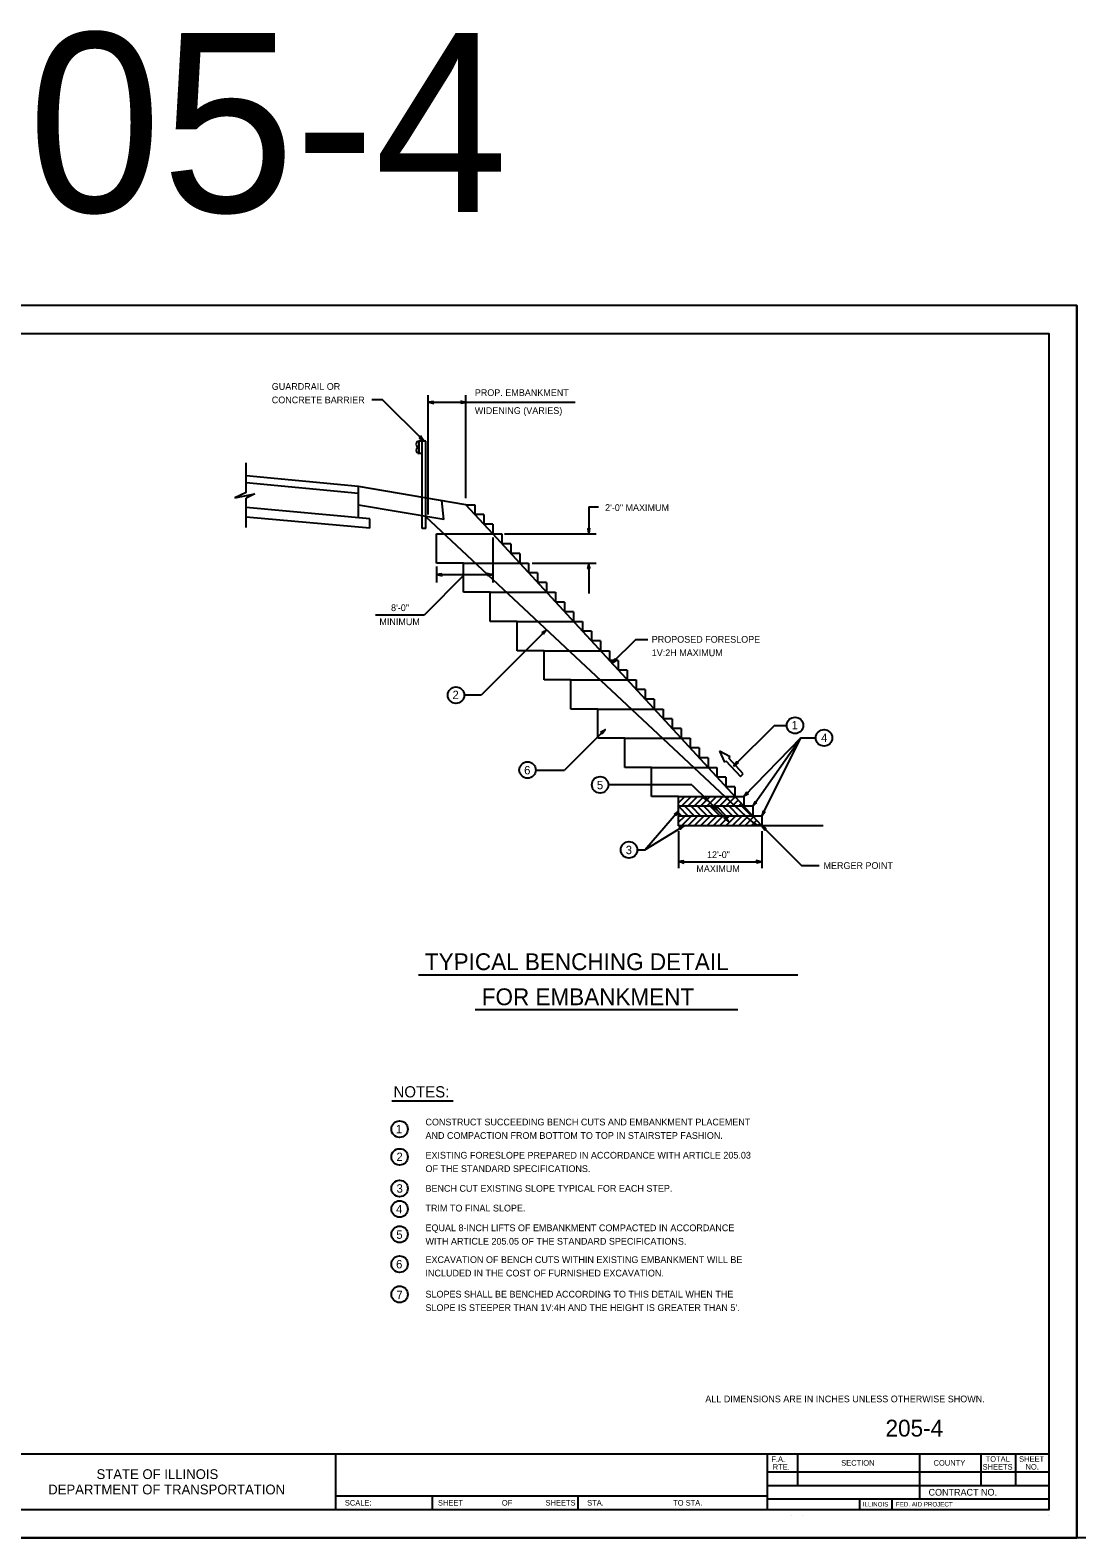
# Model space of a CAD drawing. Extents: x 2039679 to 2054696, y 1636462 to 1637830.
# Drawn here: x 2043350 to 2044283, y 1636462 to 1637807 of the extents above; entities that cross this region are included whole.
import ezdxf

# ---------------------------------------------------------------- set-up
doc = ezdxf.new("R2010")
doc.units = 0
for name, color, linetype in [('HS_Miscellaneous', 7, 'Continuous'), ('HS_Title', 7, 'Continuous'), ('SH_General_Details', 7, 'Continuous'), ('SH_Printer_Plotting_Border', 7, 'Continuous')]:
    doc.layers.add(name, color=color, linetype=linetype)

msp = doc.modelspace()

# ---------------------------------------------------------------- linework, layer by layer
at = {"layer": 'HS_Title'}
for p, q in [((2043696.2, 1636964.2), (2044034.4, 1636964.2)), ((2043746.6, 1636933.2), (2043980.9, 1636933.2))]:
    msp.add_line(p, q, dxfattribs=at)
at = {"layer": 'SH_General_Details'}
for p, q in [((2044283.3, 1637561.7), (2042583.3, 1637561.7)), ((2044283.3, 1637561.7), (2044283.3, 1636461.7)), ((2043664, 1637477.5), (2043654.4, 1637477.5)), ((2043700.7, 1637440.8), (2043664, 1637477.5)), ((2043704.8, 1637375.1), (2043704.8, 1637481.6)), ((2043704.8, 1637475.2), (2043738.4, 1637475.2)), ((2043738.4, 1637389.6), (2043738.4, 1637481.6)), ((2043738.4, 1637475.2), (2043835.9, 1637475.2)), ((2043702.6, 1637440.6), (2043696.7, 1637440.6)), ((2043696.7, 1637435.1), (2043696.7, 1637440.6)), ((2043696.7, 1637429.6), (2043696.7, 1637435.1)), ((2043699.3, 1637362.5), (2043699.3, 1637440.6)), ((2043702.6, 1637362.5), (2043702.6, 1637440.6)), ((2043542.3, 1637394.8), (2043542.3, 1637421)), ((2043699.3, 1637429.6), (2043696.7, 1637429.6)), ((2043642.7, 1637400), (2043542.3, 1637409.5)), ((2043642.7, 1637393.9), (2043542.3, 1637403.3)), ((2043542.3, 1637394.8), (2043532.3, 1637390)), ((2043532.3, 1637390), (2043550, 1637393.6)), ((2043550, 1637393.6), (2043542.3, 1637389.5)), ((2043642.7, 1637372.2), (2043642.7, 1637400)), ((2043738.4, 1637383.8), (2043642.7, 1637400)), ((2043542.3, 1637363.5), (2043542.3, 1637389.5)), ((2043652.6, 1637371.3), (2043542.3, 1637381.4)), ((2043718.7, 1637370.5), (2043642.7, 1637383.4)), ((2043718.7, 1637370.5), (2043716.8, 1637387.4)), ((2043762.4, 1637357.7), (2043738.4, 1637383.8)), ((2043738.4, 1637383.8), (2043746.4, 1637383.8)), ((2043746.4, 1637383.8), (2043746.4, 1637375.1)), ((2043848, 1637382), (2043848, 1637357.7)), ((2043848, 1637382), (2043856.7, 1637382)), ((2043652.6, 1637362.7), (2043542.3, 1637372.8)), ((2043652.6, 1637362.7), (2043652.6, 1637371.3)), ((2043702.3, 1637373.3), (2043992.5, 1637101.6)), ((2043754.4, 1637375.1), (2043746.4, 1637375.1)), ((2043754.4, 1637375.1), (2043754.4, 1637366.4)), ((2043762.4, 1637366.4), (2043754.4, 1637366.4)), ((2043762.4, 1637366.4), (2043762.4, 1637357.7)), ((2043702.6, 1637362.5), (2043699.3, 1637362.5)), ((2043712.1, 1637331.7), (2043712.1, 1637357.7)), ((2043712.1, 1637357.7), (2043718.9, 1637357.7)), ((2043718.9, 1637357.7), (2043770.4, 1637357.7)), ((2043986.3, 1637114.6), (2043762.4, 1637357.7)), ((2043762.4, 1637354.5), (2043762.4, 1637314.3)), ((2043770.4, 1637357.7), (2043770.4, 1637349)), ((2043772.9, 1637357.7), (2043854.5, 1637357.7)), ((2043778.4, 1637349), (2043770.4, 1637349)), ((2043778.4, 1637349), (2043778.4, 1637340.3)), ((2043786.4, 1637340.3), (2043778.4, 1637340.3)), ((2043786.4, 1637340.3), (2043786.4, 1637331.7)), ((2043736.1, 1637331.7), (2043712.1, 1637331.7)), ((2043712.1, 1637328.5), (2043712.1, 1637314.3)), ((2043736.1, 1637305.6), (2043736.1, 1637331.7)), ((2043736.1, 1637331.7), (2043746.8, 1637331.7)), ((2043746.8, 1637331.7), (2043794.3, 1637331.7)), ((2043794.3, 1637331.7), (2043794.3, 1637323)), ((2043802.3, 1637323), (2043794.4, 1637323)), ((2043797.5, 1637331.7), (2043854.5, 1637331.7)), ((2043802.3, 1637323), (2043802.3, 1637314.3)), ((2043848, 1637331.7), (2043848, 1637304.5)), ((2043737.2, 1637321.4), (2043701.1, 1637285.2)), ((2043712.1, 1637321.4), (2043762.4, 1637321.4)), ((2043810.3, 1637314.3), (2043802.4, 1637314.3)), ((2043810.3, 1637314.3), (2043810.3, 1637305.6)), ((2043760.1, 1637305.6), (2043736.1, 1637305.6)), ((2043760.1, 1637279.6), (2043760.1, 1637305.6)), ((2043760.1, 1637305.6), (2043774.6, 1637305.6)), ((2043774.6, 1637305.6), (2043818.3, 1637305.6)), ((2043818.3, 1637305.6), (2043818.3, 1637296.9)), ((2043826.3, 1637296.9), (2043818.3, 1637296.9)), ((2043826.3, 1637296.9), (2043826.3, 1637288.3)), ((2043701.1, 1637285.2), (2043657.7, 1637285.2)), ((2043834.3, 1637288.3), (2043826.3, 1637288.3)), ((2043834.3, 1637288.3), (2043834.3, 1637279.6)), ((2043810.3, 1637272.2), (2043751.9, 1637213.8)), ((2043784.1, 1637279.6), (2043760.1, 1637279.6)), ((2043784.1, 1637253.5), (2043784.1, 1637279.6)), ((2043784.1, 1637279.6), (2043802.4, 1637279.6)), ((2043802.4, 1637279.6), (2043842.3, 1637279.6)), ((2043842.3, 1637279.6), (2043842.3, 1637270.9)), ((2043850.3, 1637270.9), (2043842.3, 1637270.9)), ((2043850.3, 1637270.9), (2043850.3, 1637262.2)), ((2043858.3, 1637262.2), (2043850.3, 1637262.2)), ((2043858.3, 1637262.2), (2043858.3, 1637253.5)), ((2043889.8, 1637263.4), (2043868.6, 1637242.3)), ((2043889.8, 1637263.4), (2043900.5, 1637263.4)), ((2043808.1, 1637253.5), (2043784.1, 1637253.5)), ((2043808.1, 1637227.5), (2043808.1, 1637253.5)), ((2043808.1, 1637253.5), (2043830.2, 1637253.5)), ((2043830.2, 1637253.5), (2043866.3, 1637253.5)), ((2043866.3, 1637253.5), (2043866.3, 1637244.8)), ((2043874.3, 1637244.8), (2043866.3, 1637244.8)), ((2043874.3, 1637244.8), (2043874.3, 1637236.2)), ((2043882.3, 1637236.2), (2043874.3, 1637236.2)), ((2043882.3, 1637236.2), (2043882.3, 1637227.5)), ((2043832, 1637227.5), (2043808.1, 1637227.5)), ((2043832, 1637201.4), (2043832, 1637227.5)), ((2043832, 1637227.5), (2043858.1, 1637227.5)), ((2043858.1, 1637227.5), (2043890.3, 1637227.5)), ((2043890.3, 1637227.5), (2043890.3, 1637218.8)), ((2043898.3, 1637218.8), (2043890.3, 1637218.8)), ((2043898.3, 1637218.8), (2043898.3, 1637210.1)), ((2043751.9, 1637213.8), (2043736.8, 1637213.8)), ((2043856, 1637201.4), (2043832, 1637201.4)), ((2043856, 1637175.4), (2043856, 1637201.4)), ((2043856, 1637201.4), (2043885.9, 1637201.4)), ((2043885.9, 1637201.4), (2043914.3, 1637201.4)), ((2043906.3, 1637210.1), (2043898.3, 1637210.1)), ((2043906.3, 1637210.1), (2043906.3, 1637201.4)), ((2043914.3, 1637201.4), (2043914.3, 1637192.7)), ((2043922.3, 1637192.7), (2043914.3, 1637192.7)), ((2043922.3, 1637192.7), (2043922.3, 1637184.1)), ((2043862.6, 1637183.2), (2043826.4, 1637147)), ((2043880, 1637175.4), (2043856, 1637175.4)), ((2043880, 1637149.3), (2043880, 1637175.4)), ((2043880, 1637175.4), (2043913.7, 1637175.4)), ((2043913.7, 1637175.4), (2043938.3, 1637175.4)), ((2043930.3, 1637184.1), (2043922.3, 1637184.1)), ((2043930.3, 1637184.1), (2043930.3, 1637175.4)), ((2043938.3, 1637175.4), (2043938.3, 1637166.7)), ((2044013.5, 1637186.8), (2043977.4, 1637150.7)), ((2044037, 1637175.7), (2043986.3, 1637123.3)), ((2043994.3, 1637114.6), (2044037, 1637175.7)), ((2044002.3, 1637105.9), (2044037, 1637175.7)), ((2044013.5, 1637186.8), (2044024.6, 1637186.8)), ((2044037, 1637175.7), (2044050.5, 1637175.7)), ((2043946.3, 1637166.7), (2043938.3, 1637166.7)), ((2043946.3, 1637166.7), (2043946.3, 1637158)), ((2043974.1, 1637158.8), (2043964.5, 1637163.9)), ((2043964.5, 1637163.9), (2043969, 1637154)), ((2043904, 1637149.3), (2043880, 1637149.3)), ((2043904, 1637123.3), (2043904, 1637149.3)), ((2043904, 1637149.3), (2043941.6, 1637149.3)), ((2043941.6, 1637149.3), (2043962.3, 1637149.3)), ((2043954.3, 1637158), (2043946.3, 1637158)), ((2043954.3, 1637158), (2043954.3, 1637149.3)), ((2043962.3, 1637149.3), (2043962.3, 1637140.7)), ((2043969, 1637154), (2043970.3, 1637155.2)), ((2043970.3, 1637155.2), (2043983.2, 1637141.3)), ((2043972.9, 1637157.6), (2043974.1, 1637158.8)), ((2043985.8, 1637143.7), (2043972.9, 1637157.6)), ((2043800.7, 1637147), (2043826.4, 1637147)), ((2043970.3, 1637140.7), (2043962.3, 1637140.7)), ((2043970.3, 1637140.7), (2043970.3, 1637132)), ((2043983.2, 1637141.3), (2043985.8, 1637143.7)), ((2043939.9, 1637133.8), (2043865.4, 1637133.8)), ((2043928, 1637123.3), (2043904, 1637123.3)), ((2043928, 1637097.2), (2043928, 1637123.3)), ((2043928, 1637123.3), (2043928, 1637123.3)), ((2043928, 1637117.6), (2043933.7, 1637123.3)), ((2043928, 1637123.3), (2043969.4, 1637123.3)), ((2043930.6, 1637114.6), (2043939.3, 1637123.3)), ((2043936.3, 1637114.6), (2043945, 1637123.3)), ((2043939.9, 1637133.8), (2043954, 1637119.7)), ((2043941.9, 1637114.6), (2043950.6, 1637123.3)), ((2043947.6, 1637114.6), (2043956.3, 1637123.3)), ((2043953.3, 1637114.6), (2043961.9, 1637123.3)), ((2043958.9, 1637114.6), (2043967.6, 1637123.3)), ((2043964.6, 1637114.6), (2043973.3, 1637123.3)), ((2043969.4, 1637123.3), (2043986.3, 1637123.3)), ((2043970.2, 1637114.6), (2043978.6, 1637123)), ((2043978.3, 1637132), (2043970.3, 1637132)), ((2043978.3, 1637132), (2043978.3, 1637123.3)), ((2043986.3, 1637123.3), (2043986.3, 1637114.6)), ((2043898, 1637075.7), (2043928, 1637110.6)), ((2043994.3, 1637114.6), (2043928, 1637114.6)), ((2043928, 1637114.6), (2043936.7, 1637105.9)), ((2043928, 1637108.9), (2043931, 1637105.9)), ((2043933.7, 1637114.6), (2043942.3, 1637105.9)), ((2043939.3, 1637114.6), (2043948, 1637105.9)), ((2043945, 1637114.6), (2043953.7, 1637105.9)), ((2043950.6, 1637114.6), (2043959.3, 1637105.9)), ((2043954, 1637119.7), (2043962.5, 1637111.2)), ((2043956.3, 1637114.6), (2043965, 1637105.9)), ((2043961.9, 1637114.6), (2043970.6, 1637105.9)), ((2043962.5, 1637111.2), (2043972.6, 1637101.1)), ((2043967.6, 1637114.6), (2043976.3, 1637105.9)), ((2043973.3, 1637114.6), (2043981.9, 1637105.9)), ((2043975.9, 1637114.6), (2043981.3, 1637120)), ((2043978.9, 1637114.6), (2043987.6, 1637105.9)), ((2043981.5, 1637114.6), (2043984, 1637117.1)), ((2043984.6, 1637114.6), (2043993.3, 1637105.9)), ((2043994.3, 1637105.9), (2043986.3, 1637114.6)), ((2043994.3, 1637114.6), (2043994.3, 1637105.9)), ((2043898, 1637075.7), (2043933.1, 1637097.2)), ((2044002.3, 1637105.9), (2043928, 1637105.9)), ((2043928, 1637105.9), (2043928, 1637105.9)), ((2043928, 1637100.3), (2043933.7, 1637105.9)), ((2044002.3, 1637097.2), (2043928, 1637097.2)), ((2043930.6, 1637097.2), (2043939.3, 1637105.9)), ((2043936.3, 1637097.2), (2043945, 1637105.9)), ((2043941.9, 1637097.2), (2043950.6, 1637105.9)), ((2043947.6, 1637097.2), (2043956.3, 1637105.9)), ((2043953.3, 1637097.2), (2043961.9, 1637105.9)), ((2043958.9, 1637097.2), (2043967.6, 1637105.9)), ((2043964.6, 1637097.2), (2043973.3, 1637105.9)), ((2043970.2, 1637097.2), (2043978.9, 1637105.9)), ((2043975.9, 1637097.2), (2043984.6, 1637105.9)), ((2043981.5, 1637097.2), (2043990.2, 1637105.9)), ((2043987.2, 1637097.2), (2043995, 1637105.1)), ((2043992.9, 1637097.2), (2043997.8, 1637102.1)), ((2044002.3, 1637097.2), (2043994.3, 1637105.9)), ((2043998.5, 1637097.2), (2044000.5, 1637099.2)), ((2044002.3, 1637105.9), (2044002.3, 1637097.2)), ((2044002.3, 1637097.2), (2044037.8, 1637061.7)), ((2044057, 1637097.2), (2044002.3, 1637097.2)), ((2043928, 1637092.4), (2043928, 1637059.3)), ((2044002.3, 1637092.4), (2044002.3, 1637059.3)), ((2043891.1, 1637075.7), (2043898, 1637075.7)), ((2043928, 1637065), (2044002.3, 1637065)), ((2044037.8, 1637061.7), (2044053.4, 1637061.7)), ((2043672.3, 1636851.6), (2043727, 1636851.6)), ((2042683.3, 1636536.7), (2044258.3, 1636536.7)), ((2043622, 1636536.7), (2043622, 1636486.7)), ((2044007, 1636536.7), (2044007, 1636486.7)), ((2044034, 1636536.7), (2044034, 1636508.5)), ((2044143, 1636536.7), (2044143, 1636496.5)), ((2044197.6, 1636536.7), (2044197.6, 1636508.5)), ((2044228.6, 1636536.7), (2044228.6, 1636508.5)), ((2044007, 1636520.5), (2044258.3, 1636520.5)), ((2044007, 1636508.5), (2044258.3, 1636508.5)), ((2043622, 1636499.2), (2044007, 1636499.2)), ((2043708.3, 1636499.2), (2043708.3, 1636486.7)), ((2043838.3, 1636499.2), (2043838.3, 1636486.7)), ((2044007, 1636496.5), (2044258.3, 1636496.5)), ((2044089.3, 1636496.5), (2044089.3, 1636486.7)), ((2044118.3, 1636496.5), (2044118.3, 1636486.7)), ((2044029, 1636481.7), (2044029, 1636481.7)), ((2044039, 1636481.7), (2044039, 1636481.7)), ((2044258.3, 1636481.7), (2044258.3, 1636481.7)), ((2044283.3, 1636461.7), (2042583.3, 1636461.7)), ((2045983.3, 1636461.7), (2044283.3, 1636461.7))]:
    msp.add_line(p, q, dxfattribs=at)
for points in [[(2042683.3, 1637536.7), (2044258.3, 1637536.7), (2044258.3, 1636486.7), (2042683.3, 1636486.7)], [(2043709.8, 1637474.2), (2043709.4, 1637475.1), (2043709.2, 1637476), (2043707.3, 1637475.6), (2043704.8, 1637475.2), (2043707.5, 1637474.7)], [(2043733.4, 1637476.2), (2043733.8, 1637475.3), (2043734, 1637474.4), (2043735.9, 1637474.8), (2043738.4, 1637475.2), (2043735.7, 1637475.7)], [(2043698, 1637445.1), (2043697.6, 1637444.1), (2043697.1, 1637443.3), (2043698.7, 1637442.3), (2043700.7, 1637440.8), (2043699.2, 1637443)], [(2043849, 1637362.7), (2043848.1, 1637362.3), (2043847.1, 1637362.1), (2043847.5, 1637360.2), (2043848, 1637357.7), (2043848.5, 1637360.4)], [(2043846.9, 1637326.7), (2043847.9, 1637327.1), (2043848.8, 1637327.3), (2043848.4, 1637329.2), (2043848, 1637331.7), (2043847.5, 1637329)], [(2043717.1, 1637320.3), (2043716.7, 1637321.3), (2043716.5, 1637322.2), (2043714.6, 1637321.8), (2043712.1, 1637321.4), (2043714.7, 1637320.9)], [(2043757.4, 1637322.4), (2043757.8, 1637321.5), (2043758, 1637320.5), (2043759.9, 1637320.9), (2043762.4, 1637321.4), (2043759.7, 1637321.9)], [(2043806, 1637269.4), (2043807, 1637269.1), (2043807.8, 1637268.5), (2043808.8, 1637270.2), (2043810.3, 1637272.2), (2043808.1, 1637270.7)], [(2043872.9, 1637245.1), (2043871.9, 1637245.5), (2043871.2, 1637246), (2043870.1, 1637244.4), (2043868.6, 1637242.3), (2043870.9, 1637243.8)], [(2043858.3, 1637180.4), (2043859.3, 1637180), (2043860, 1637179.5), (2043861.1, 1637181.1), (2043862.6, 1637183.2), (2043860.4, 1637181.6)], [(2043981.6, 1637153.4), (2043980.7, 1637153.8), (2043979.9, 1637154.3), (2043978.9, 1637152.7), (2043977.4, 1637150.7), (2043979.6, 1637152.2)], [(2043951.2, 1637123.9), (2043950.8, 1637123), (2043950.3, 1637122.2), (2043951.9, 1637121.1), (2043954, 1637119.7), (2043952.5, 1637121.9)], [(2043990.4, 1637126.1), (2043989.5, 1637126.5), (2043988.7, 1637127), (2043987.7, 1637125.4), (2043986.3, 1637123.3), (2043988.4, 1637124.9)], [(2043924, 1637107.5), (2043925, 1637107.2), (2043925.8, 1637106.7), (2043926.7, 1637108.4), (2043928, 1637110.6), (2043925.9, 1637108.9)], [(2043959.7, 1637115.5), (2043959.3, 1637114.5), (2043958.8, 1637113.8), (2043960.4, 1637112.7), (2043962.5, 1637111.2), (2043960.9, 1637113.4)], [(2043997.9, 1637118.1), (2043996.9, 1637118.3), (2043996.1, 1637118.7), (2043995.3, 1637116.9), (2043994.3, 1637114.6), (2043996.2, 1637116.5)], [(2044005.4, 1637109.9), (2044004.4, 1637110), (2044003.5, 1637110.2), (2044003, 1637108.3), (2044002.3, 1637105.9), (2044003.9, 1637108.1)], [(2043928.4, 1637095.5), (2043929.2, 1637094.9), (2043929.8, 1637094.2), (2043931.3, 1637095.6), (2043933.1, 1637097.2), (2043930.6, 1637096.3)], [(2043969.8, 1637105.3), (2043969.4, 1637104.4), (2043968.9, 1637103.6), (2043970.5, 1637102.5), (2043972.6, 1637101.1), (2043971.1, 1637103.3)], [(2044005, 1637093), (2044005.4, 1637094), (2044005.9, 1637094.7), (2044004.3, 1637095.8), (2044002.3, 1637097.2), (2044003.8, 1637095)], [(2043933, 1637064), (2043932.6, 1637065), (2043932.4, 1637065.9), (2043930.5, 1637065.5), (2043928, 1637065), (2043930.6, 1637064.6)], [(2043997.3, 1637066.1), (2043997.7, 1637065.1), (2043997.9, 1637064.2), (2043999.8, 1637064.6), (2044002.3, 1637065), (2043999.6, 1637065.5)]]:
    msp.add_lwpolyline(points, close=True, dxfattribs=at)
for centre in [(2043729.5, 1637213.8), (2044031.9, 1637186.8), (2044057.8, 1637175.7), (2043793.3, 1637147), (2043858.1, 1637133.8), (2043883.8, 1637075.7), (2043679.2, 1636826.5), (2043679.2, 1636801.7), (2043679.2, 1636773.5), (2043679.2, 1636755.2), (2043679.2, 1636732.6), (2043679.2, 1636706), (2043679.2, 1636679)]:
    msp.add_circle(centre, 7.35, dxfattribs=at)
for centre, radius, start in [((2043696.7, 1637437.8), 2.75, 90), ((2043696.7, 1637432.3), 2.75, 90), ((2044003.6, 1637113.5), 16.3, 226.8924)]:
    msp.add_arc(centre, radius, start, 270, dxfattribs=at)
at = {"layer": 'SH_Printer_Plotting_Border'}
msp.add_lwpolyline([(2042583.3, 1636461.7), (2044283.3, 1636461.7), (2044283.3, 1637561.7), (2042583.3, 1637561.7)], close=True, dxfattribs=at)

# ---------------------------------------------------------------- texts
at = {"layer": 'HS_Miscellaneous'}
msp.add_text('205-4', height=15.04, dxfattribs=at).set_placement((2044112.6, 1636552.1))
at = {"layer": 'HS_Title'}
for s, p in [('TYPICAL BENCHING DETAIL', (2043701.8, 1636968.4)), ('FOR EMBANKMENT', (2043752.5, 1636937.1))]:
    msp.add_text(s, height=15, rotation=0.0041, dxfattribs=at).set_placement(p)
at = {"layer": 'SH_General_Details'}
for s, height, p in [('205-4', 160, (2043228.7, 1637644.9)), ('GUARDRAIL OR', 6, (2043565.2, 1637486.3)), ('PROP. EMBANKMENT ', 6, (2043746.3, 1637480.8)), ('CONCRETE BARRIER', 6, (2043565.2, 1637474.3)), ('WIDENING (VARIES)', 6, (2043746.3, 1637464.8)), ('2\'-0" MAXIMUM', 6, (2043862.5, 1637378.2)), ('MINIMUM', 6, (2043661.2, 1637276.3)), ('8\'-0"', 6, (2043671.6, 1637288.8)), ('PROPOSED FORESLOPE', 6, (2043904.1, 1637260.6)), ('1V:2H MAXIMUM', 6, (2043904.1, 1637248.6)), ('2', 7.5, (2043726.4, 1637210.3)), ('1', 7.5, (2044028.9, 1637183.3)), ('4', 7.5, (2044055.2, 1637172)), ('6', 7.5, (2043790.3, 1637143.1)), ('5', 7.5, (2043855.2, 1637129.8)), ('3', 7.5, (2043880.9, 1637071.9)), ('12\'-0"', 6, (2043953.4, 1637068.4)), ('MAXIMUM', 6, (2043943.9, 1637055.9)), ('MERGER POINT', 6, (2044057.3, 1637058.7)), ('NOTES:', 10, (2043673.8, 1636854.8)), ('1', 7.5, (2043675.9, 1636822.8)), ('CONSTRUCT SUCCEEDING BENCH CUTS AND EMBANKMENT PLACEMENT', 6, (2043702.3, 1636829.8)), ('AND COMPACTION FROM BOTTOM TO TOP IN STAIRSTEP FASHION.', 6, (2043702.3, 1636817.8)), ('2', 7.5, (2043676.4, 1636798)), ('EXISTING FORESLOPE PREPARED IN ACCORDANCE WITH ARTICLE 205.03', 6, (2043702.3, 1636800.2)), ('OF THE STANDARD SPECIFICATIONS.', 6, (2043702.3, 1636788.2)), ('3', 7.5, (2043676.5, 1636769.8)), ('BENCH CUT EXISTING SLOPE TYPICAL FOR EACH STEP.', 6, (2043702.3, 1636770.6)), ('4', 7.5, (2043676.1, 1636751.4)), ('TRIM TO FINAL SLOPE.', 6, (2043702.3, 1636753)), ('5', 7.5, (2043676.3, 1636728.6)), ('EQUAL 8-INCH LIFTS OF EMBANKMENT COMPACTED IN ACCORDANCE', 6, (2043702.3, 1636735.4)), ('WITH ARTICLE 205.05 OF THE STANDARD SPECIFICATIONS.', 6, (2043702.3, 1636723.4)), ('6', 7.5, (2043676.1, 1636702.2)), ('EXCAVATION OF BENCH CUTS WITHIN EXISTING EMBANKMENT WILL BE ', 6, (2043702.3, 1636707)), ('INCLUDED IN THE COST OF FURNISHED EXCAVATION.', 6, (2043702.3, 1636695)), ('7', 7.5, (2043676.4, 1636674.8)), ('SLOPES SHALL BE BENCHED ACCORDING TO THIS DETAIL WHEN THE', 6, (2043702.3, 1636676.2)), ("SLOPE IS STEEPER THAN 1V:4H AND THE HEIGHT IS GREATER THAN 5'.", 6, (2043702.3, 1636664.2)), ('ALL DIMENSIONS ARE IN INCHES UNLESS OTHERWISE SHOWN.', 6, (2043951.9, 1636582.7)), ('F.A.  ', 5, (2044010.8, 1636529.5)), ('SECTION', 5, (2044073.1, 1636526.1)), ('COUNTY', 5, (2044155.5, 1636526.1)), ('TOTAL', 5, (2044201.9, 1636529.6)), ('SHEET', 5, (2044231.8, 1636529.6)), ('STATE OF ILLINOIS', 8.75, (2043408.9, 1636514.2)), ('RTE.', 5, (2044012, 1636522.5)), ('SHEETS', 5, (2044199.2, 1636522.6)), ('NO.', 5, (2044237.5, 1636522.6)), ('DEPARTMENT OF TRANSPORTATION', 8.75, (2043365.8, 1636500.5)), ('CONTRACT NO.      ', 6, (2044151, 1636499.4)), ('SCALE:          ', 5, (2043630.4, 1636490.5)), ('SHEET', 5, (2043713.4, 1636490.5)), ('OF', 5, (2043770.4, 1636490.5)), ('SHEETS', 5, (2043809.4, 1636490.5)), ('STA.', 5, (2043846.5, 1636490.5)), ('TO STA.', 5, (2043923.2, 1636490.5)), ('ILLINOIS', 4, (2044092.4, 1636489.7)), ('FED. AID PROJECT', 4, (2044121.9, 1636489.7))]:
    msp.add_text(s, height=height, dxfattribs=at).set_placement(p)

doc.saveas('drawing.dxf')
